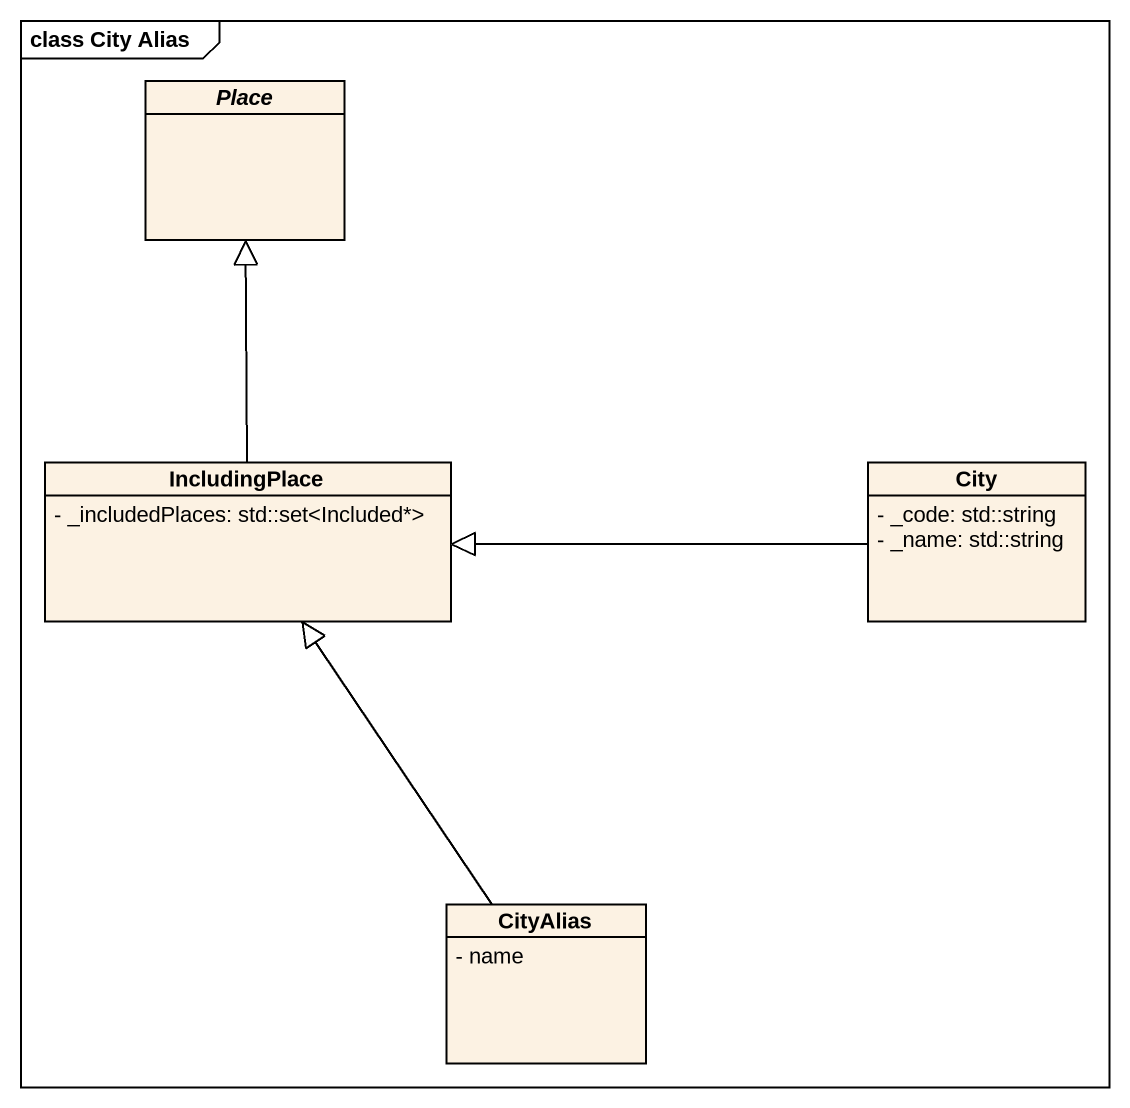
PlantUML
@startuml
mainframe class City Alias
hide circle
hide empty members
skinparam classAttributeIconSize 0
abstract class Place
class IncludingPlace {
  - _includedPlaces: std::set<Included*>
}
class City {
  - _code: std::string
  - _name: std::string
}
class CityAlias {
  - name
}
IncludingPlace -up-|> Place
City -left-|> IncludingPlace
CityAlias -up-|> IncludingPlace
@enduml
